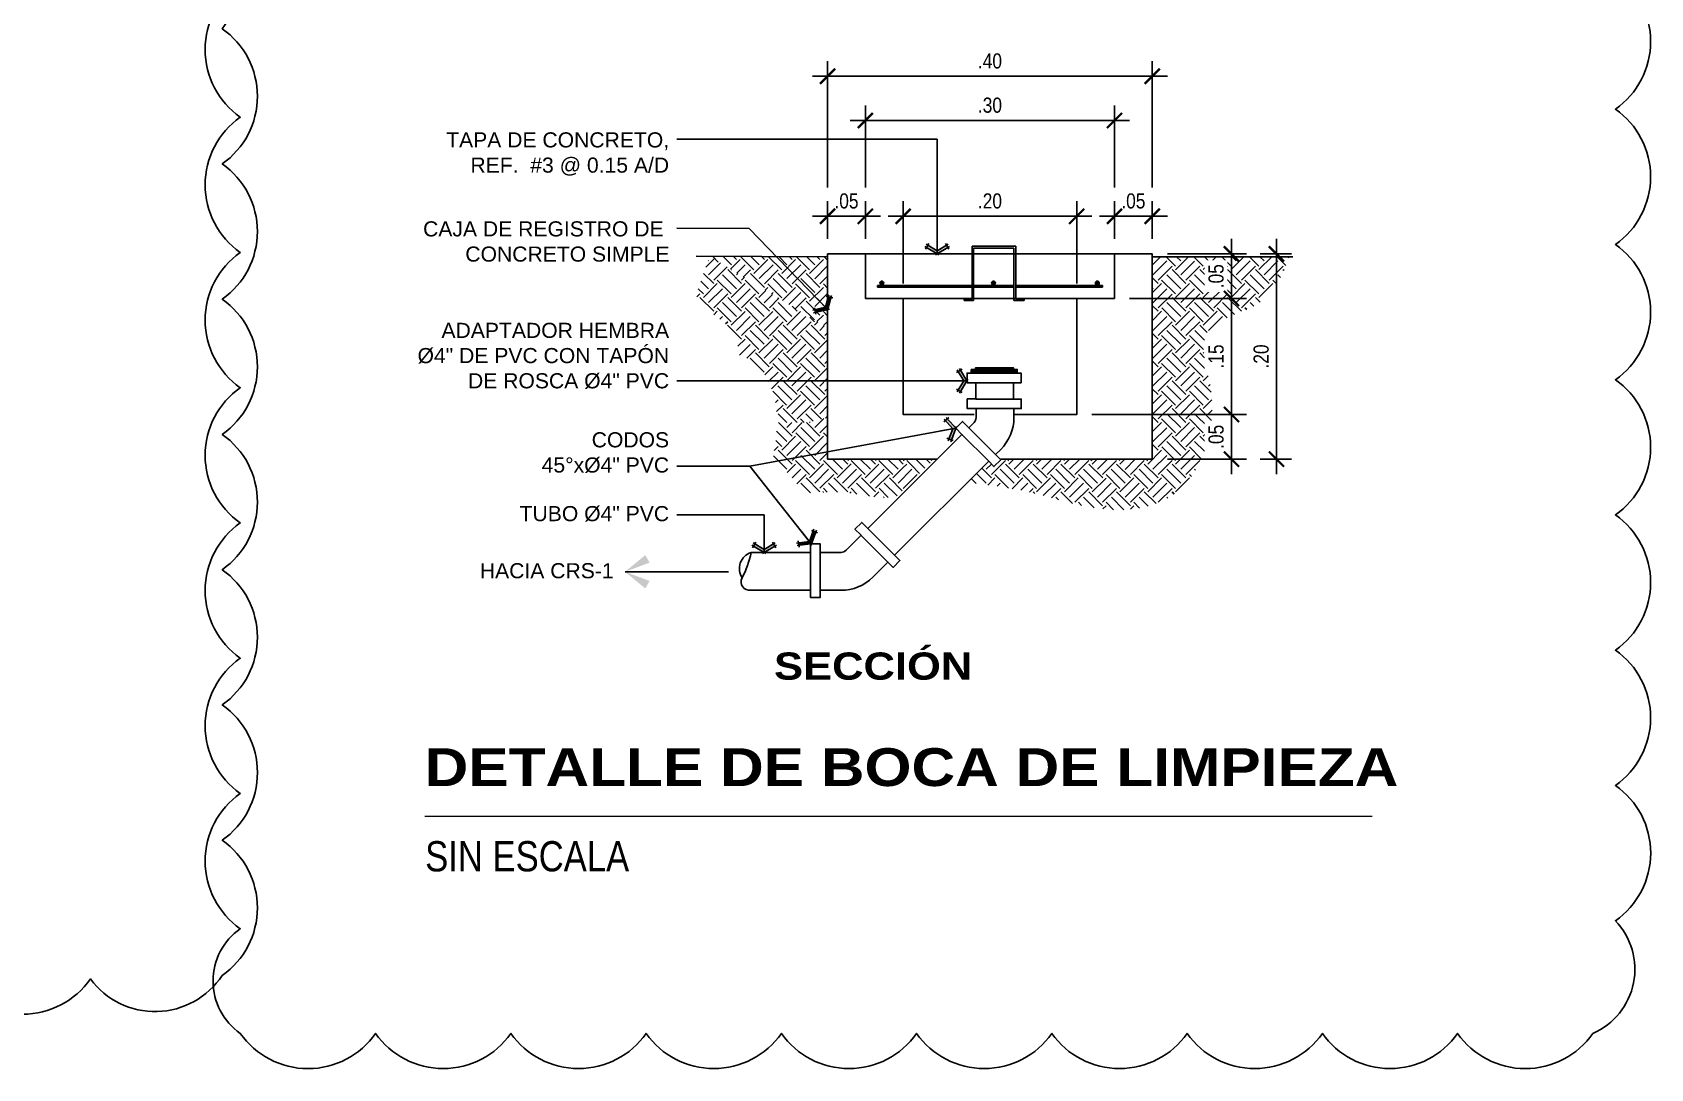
# Model space of a CAD drawing. Header units: metres. Extents: x 2 to 147, y 24 to 94.
# Drawn here: x 5.615 to 7.756, y 92.137 to 93.507 of the extents above; entities that cross this region are included whole.
import ezdxf

# ---------------------------------------------------------------- set-up
doc = ezdxf.new("R2010")
doc.units = ezdxf.units.M
doc.header["$MEASUREMENT"] = 0
doc.header["$PDMODE"] = 35
doc.layers.get('Defpoints').update_dxf_attribs({"color": 171})
for name, color, linetype in [('A RES', 5, 'Continuous'), ('Cotas', 1, 'Continuous'), ('DET HIDRO', 6, 'Continuous'), ('TEXTOS', 2, 'Continuous'), ('TEXTOS HIDRO', 2, 'Continuous')]:
    doc.layers.add(name, color=color, linetype=linetype)
doc.styles.add('Architect Hand_2', font='ARIALN.TTF', dxfattribs={"height": 0.003953})
doc.styles.add('Arial Black_4', font='', dxfattribs={"height": 0.005})
doc.styles.add('COTAS', font='ARIALN.TTF')
doc.styles.add('GRANDE', font='')
doc.styles.add('TEXTO HIDROSANITARIO', font='arial.ttf')
doc.styles.get('Arial Black_4').set_extended_font_data('Arial Black', bold=True)
doc.styles.get('GRANDE').set_extended_font_data('Arial Black')
doc.dimstyles.new('ESC-10', dxfattribs={"dimtxt": 0.02, "dimasz": 0.02, "dimexe": 0.02, "dimexo": 0.02, "dimgap": 0.01, "dimtad": 1, "dimzin": 4, "dimdsep": 46, "dimtxsty": 'COTAS', "dimblk": 'ARCHTICK', "dimcen": 0.02, "dimdle": 0.02, "dimclrd": 1, "dimclre": 1, "dimclrt": 2, "dimazin": 0, "dimtfac": 0.75, "dimtmove": 1, "dimatfit": 3, "dimldrblk": 'FLE', "dimfxl": 0.1, "dimtvp": 1.5, "dimtfill": 1, "dimtolj": 1, "dimtzin": 0, "dimarcsym": 0})
pattern_1 = [(45, (1.225957, 91.30608), (3e-18, 0.03673828), [0.02597789, -0.02597789]), (45, (1.21907, 91.312969), (3e-18, 0.03673828), [0.02597789, -0.02597789]), (45, (1.21218, 91.319857), (3e-18, 0.03673828), [0.02597789, -0.02597789]), (135, (1.21218, 91.32445), (-0.03673828, 6e-18), [0.02597789, -0.02597789]), (135, (1.21907, 91.331338), (-0.03673828, 6e-18), [0.02597789, -0.02597789]), (135, (1.225957, 91.338226), (-0.03673828, 6e-18), [0.02597789, -0.02597789])]
pattern_2 = [(45, (6.032149, 92.867548), (3e-18, 0.0367383), [0.0259779, -0.0259779]), (45, (6.02526, 92.874437), (3e-18, 0.0367383), [0.0259779, -0.0259779]), (45, (6.018372, 92.881325), (3e-18, 0.0367383), [0.0259779, -0.0259779]), (135, (6.018372, 92.885917), (-0.0367383, 6e-18), [0.0259779, -0.0259779]), (135, (6.02526, 92.892806), (-0.0367383, 6e-18), [0.0259779, -0.0259779]), (135, (6.032149, 92.899694), (-0.0367383, 6e-18), [0.0259779, -0.0259779])]

# ---------------------------------------------------------------- blocks, each defined once
blk = doc.blocks.new('FLECHA')
at = {"color": 2, "linetype": 'Continuous'}
blk.add_line((-0.9, 0), (0, 0), dxfattribs=at)
for points in [[(-0.176, 0.145), (0, 0), (-0.214, 0.08)], [(-0.214, -0.08), (0, 0), (-0.176, -0.145)]]:
    blk.add_solid(points, dxfattribs=at)
blk = doc.blocks.new('_ARCHTICK')
at = {"color": 0, "linetype": 'ByBlock', "const_width": 0.15}
blk.add_lwpolyline([(-0.5, -0.5), (0.5, 0.5)], dxfattribs=at)
blk = doc.blocks.new('FLE')
at = {"linetype": 'Continuous'}
h = blk.add_hatch(color=2, dxfattribs=at)
h.paths.add_polyline_path([(-0.57, -0.62), (-0.42, -0.71), (0, 0), (-0.2, 0)])
h.paths.add_polyline_path([(-0.42, 0.71), (-0.57, 0.62), (-0.2, 0), (0, 0)])
at = {"color": 1, "linetype": 'Continuous'}
for p, q in [((0, 0), (-1, 0)), ((-0.31, 0.77), (-0.69, 0.55)), ((-0.2, 0), (-0.64, 0.73)), ((-0.2, 0), (-0.64, -0.73)), ((0.07, -0.11), (-0.49, 0.82)), ((0.07, 0.11), (-0.49, -0.82)), ((-0.69, -0.55), (-0.31, -0.77))]:
    blk.add_line(p, q, dxfattribs=at)
blk = doc.blocks.new('*D110')
at = {"layer": 'Cotas', "color": 1, "lineweight": -2, "transparency": 16777216}
for p, q in [((7.0463, 93.2344), (7.0463, 93.2841)), ((7.0963, 93.2344), (7.0963, 93.2841)), ((7.1163, 93.2641), (7.0263, 93.2641))]:
    blk.add_line(p, q, dxfattribs=at)
at = {"layer": 'Defpoints', "color": 0, "transparency": 16777216}
for p in [(7.0463, 93.2144), (7.0963, 93.2144)]:
    blk.add_point(p, dxfattribs=at)
at = {"layer": 'Cotas', "color": 2, "transparency": 16777216, "insert": (7.0713, 93.2843), "char_height": 0.02, "attachment_point": 5, "style": 'COTAS', "bg_fill": 3, "box_fill_scale": 1.25, "bg_fill_color": 256, "bg_fill_true_color": 13158600, "bg_fill_transparency": 0}
blk.add_mtext('\\A1;.05', dxfattribs=at)
at = {"layer": 'Defpoints', "color": 0, "transparency": 16777216}
blk.add_point((7.0463, 93.2641), dxfattribs=at)
at = {"layer": 'Cotas', "color": 1, "lineweight": -2, "transparency": 16777216, "xscale": 0.02, "yscale": 0.02, "zscale": 0.02, "rotation": 180}
blk.add_blockref('_ARCHTICK', (7.0463, 93.2641), dxfattribs=at)
at = {"layer": 'Cotas', "color": 1, "lineweight": -2, "transparency": 16777216, "xscale": 0.02, "yscale": 0.02, "zscale": 0.02}
blk.add_blockref('_ARCHTICK', (7.0963, 93.2641), dxfattribs=at)
blk = doc.blocks.new('*D57')
at = {"layer": 'Cotas', "color": 1, "lineweight": -2, "transparency": 16777216}
for p, q in [((6.6668, 93.2344), (6.6668, 93.2841)), ((6.7168, 93.2344), (6.7168, 93.2841)), ((6.6468, 93.2641), (6.7368, 93.2641))]:
    blk.add_line(p, q, dxfattribs=at)
at = {"layer": 'Defpoints', "color": 0, "transparency": 16777216}
for p in [(6.6668, 93.2144), (6.7168, 93.2144)]:
    blk.add_point(p, dxfattribs=at)
at = {"layer": 'Cotas', "color": 2, "transparency": 16777216, "insert": (6.6918, 93.2843), "char_height": 0.02, "attachment_point": 5, "style": 'COTAS', "bg_fill": 3, "box_fill_scale": 1.25, "bg_fill_color": 256, "bg_fill_true_color": 13158600, "bg_fill_transparency": 0}
blk.add_mtext('\\A1;.05', dxfattribs=at)
at = {"layer": 'Defpoints', "color": 0, "transparency": 16777216}
blk.add_point((6.7168, 93.2641), dxfattribs=at)
at = {"layer": 'Cotas', "color": 1, "lineweight": -2, "transparency": 16777216, "xscale": 0.02, "yscale": 0.02, "zscale": 0.02, "rotation": 180}
blk.add_blockref('_ARCHTICK', (6.6668, 93.2641), dxfattribs=at)
at = {"layer": 'Cotas', "color": 1, "lineweight": -2, "transparency": 16777216, "xscale": 0.02, "yscale": 0.02, "zscale": 0.02}
blk.add_blockref('_ARCHTICK', (6.7168, 93.2641), dxfattribs=at)
blk = doc.blocks.new('*D58')
at = {"layer": 'Cotas', "color": 1, "lineweight": -2, "transparency": 16777216}
for p, q in [((6.7168, 93.3021), (6.7168, 93.4108)), ((7.0463, 93.3021), (7.0463, 93.4108)), ((7.0663, 93.3908), (6.6968, 93.3908))]:
    blk.add_line(p, q, dxfattribs=at)
at = {"layer": 'Defpoints', "color": 0, "transparency": 16777216}
for p in [(6.7168, 93.3908), (6.7168, 93.2821), (7.0463, 93.2821)]:
    blk.add_point(p, dxfattribs=at)
at = {"layer": 'Cotas', "color": 1, "lineweight": -2, "transparency": 16777216, "xscale": 0.02, "yscale": 0.02, "zscale": 0.02, "rotation": 180}
blk.add_blockref('_ARCHTICK', (6.7168, 93.3908), dxfattribs=at)
at = {"layer": 'Cotas', "color": 1, "lineweight": -2, "transparency": 16777216, "xscale": 0.02, "yscale": 0.02, "zscale": 0.02}
blk.add_blockref('_ARCHTICK', (7.0463, 93.3908), dxfattribs=at)
at = {"layer": 'Cotas', "color": 2, "transparency": 16777216, "insert": (6.8816, 93.411), "char_height": 0.02, "attachment_point": 5, "style": 'COTAS', "bg_fill": 3, "box_fill_scale": 1.25, "bg_fill_color": 256, "bg_fill_true_color": 13158600, "bg_fill_transparency": 0}
blk.add_mtext('\\A1;.30', dxfattribs=at)
blk = doc.blocks.new('*D59')
at = {"layer": 'Cotas', "color": 1, "lineweight": -2, "transparency": 16777216}
for p, q in [((6.6668, 93.3021), (6.6668, 93.4693)), ((7.0963, 93.3021), (7.0963, 93.4693)), ((7.1163, 93.4493), (6.6468, 93.4493))]:
    blk.add_line(p, q, dxfattribs=at)
at = {"layer": 'Defpoints', "color": 0, "transparency": 16777216}
for p in [(6.6668, 93.4493), (6.6668, 93.2821), (7.0963, 93.2821)]:
    blk.add_point(p, dxfattribs=at)
at = {"layer": 'Cotas', "color": 1, "lineweight": -2, "transparency": 16777216, "xscale": 0.02, "yscale": 0.02, "zscale": 0.02, "rotation": 180}
blk.add_blockref('_ARCHTICK', (6.6668, 93.4493), dxfattribs=at)
at = {"layer": 'Cotas', "color": 1, "lineweight": -2, "transparency": 16777216, "xscale": 0.02, "yscale": 0.02, "zscale": 0.02}
blk.add_blockref('_ARCHTICK', (7.0963, 93.4493), dxfattribs=at)
at = {"layer": 'Cotas', "color": 2, "transparency": 16777216, "insert": (6.8816, 93.4695), "char_height": 0.02, "attachment_point": 5, "style": 'COTAS', "bg_fill": 3, "box_fill_scale": 1.25, "bg_fill_color": 256, "bg_fill_true_color": 13158600, "bg_fill_transparency": 0}
blk.add_mtext('\\A1;.40', dxfattribs=at)
blk = doc.blocks.new('*D111')
at = {"layer": 'Cotas', "color": 1, "lineweight": -2, "transparency": 16777216}
for p, q in [((6.7668, 93.1754), (6.7668, 93.2841)), ((6.9963, 93.1754), (6.9963, 93.2841)), ((7.0163, 93.2641), (6.7468, 93.2641))]:
    blk.add_line(p, q, dxfattribs=at)
at = {"layer": 'Defpoints', "color": 0, "transparency": 16777216}
for p in [(6.7668, 93.2641), (6.7668, 93.1554), (6.9963, 93.1554)]:
    blk.add_point(p, dxfattribs=at)
at = {"layer": 'Cotas', "color": 1, "lineweight": -2, "transparency": 16777216, "xscale": 0.02, "yscale": 0.02, "zscale": 0.02, "rotation": 180}
blk.add_blockref('_ARCHTICK', (6.7668, 93.2641), dxfattribs=at)
at = {"layer": 'Cotas', "color": 1, "lineweight": -2, "transparency": 16777216, "xscale": 0.02, "yscale": 0.02, "zscale": 0.02}
blk.add_blockref('_ARCHTICK', (6.9963, 93.2641), dxfattribs=at)
at = {"layer": 'Cotas', "color": 2, "transparency": 16777216, "insert": (6.8816, 93.2843), "char_height": 0.02, "attachment_point": 5, "style": 'COTAS', "bg_fill": 3, "box_fill_scale": 1.25, "bg_fill_color": 256, "bg_fill_true_color": 13158600, "bg_fill_transparency": 0}
blk.add_mtext('\\A1;.20', dxfattribs=at)
blk = doc.blocks.new('*D112')
at = {"layer": 'Cotas', "color": 1, "lineweight": -2, "transparency": 16777216}
for p, q in [((7.2011, 93.2344), (7.2011, 93.1354)), ((7.1163, 93.2144), (7.2211, 93.2144)), ((7.0663, 93.1554), (7.2211, 93.1554))]:
    blk.add_line(p, q, dxfattribs=at)
at = {"layer": 'Defpoints', "color": 0, "transparency": 16777216}
for p in [(7.0963, 93.2144), (7.0463, 93.1554)]:
    blk.add_point(p, dxfattribs=at)
at = {"layer": 'Cotas', "color": 2, "transparency": 16777216, "insert": (7.1808, 93.1849), "char_height": 0.02, "attachment_point": 5, "rotation": 90, "style": 'COTAS', "bg_fill": 3, "box_fill_scale": 1.25, "bg_fill_color": 256, "bg_fill_true_color": 13158600, "bg_fill_transparency": 0}
blk.add_mtext('\\A1;.05', dxfattribs=at)
at = {"layer": 'Defpoints', "color": 0, "transparency": 16777216}
blk.add_point((7.2011, 93.1554), dxfattribs=at)
at = {"layer": 'Cotas', "color": 1, "lineweight": -2, "transparency": 16777216, "xscale": 0.02, "yscale": 0.02, "zscale": 0.02}
for p, rotation in [((7.2011, 93.2144), 90), ((7.2011, 93.1554), 270)]:
    blk.add_blockref('_ARCHTICK', p, dxfattribs=dict(at, rotation=rotation))
blk = doc.blocks.new('*D113')
at = {"layer": 'Cotas', "color": 1, "lineweight": -2, "transparency": 16777216}
for p, q in [((7.2011, 93.1754), (7.2011, 92.9819)), ((7.0663, 93.1554), (7.2211, 93.1554)), ((7.0163, 93.0019), (7.2211, 93.0019))]:
    blk.add_line(p, q, dxfattribs=at)
at = {"layer": 'Defpoints', "color": 0, "transparency": 16777216}
for p in [(7.0463, 93.1554), (6.9963, 93.0019), (7.2011, 93.0019)]:
    blk.add_point(p, dxfattribs=at)
at = {"layer": 'Cotas', "color": 1, "lineweight": -2, "transparency": 16777216, "xscale": 0.02, "yscale": 0.02, "zscale": 0.02}
for p, rotation in [((7.2011, 93.1554), 90), ((7.2011, 93.0019), 270)]:
    blk.add_blockref('_ARCHTICK', p, dxfattribs=dict(at, rotation=rotation))
at = {"layer": 'Cotas', "color": 2, "transparency": 16777216, "insert": (7.1808, 93.0787), "char_height": 0.02, "attachment_point": 5, "rotation": 90, "style": 'COTAS', "bg_fill": 3, "box_fill_scale": 1.25, "bg_fill_color": 256, "bg_fill_true_color": 13158600, "bg_fill_transparency": 0}
blk.add_mtext('\\A1;.15', dxfattribs=at)
blk = doc.blocks.new('*D114')
at = {"layer": 'Cotas', "color": 1, "lineweight": -2, "transparency": 16777216}
for p, q in [((7.2011, 93.0219), (7.2011, 92.9229)), ((7.0163, 93.0019), (7.2211, 93.0019)), ((7.1163, 92.9429), (7.2211, 92.9429))]:
    blk.add_line(p, q, dxfattribs=at)
at = {"layer": 'Defpoints', "color": 0, "transparency": 16777216}
for p in [(6.9963, 93.0019), (7.0963, 92.9429)]:
    blk.add_point(p, dxfattribs=at)
at = {"layer": 'Cotas', "color": 2, "transparency": 16777216, "insert": (7.1808, 92.9724), "char_height": 0.02, "attachment_point": 5, "rotation": 90, "style": 'COTAS', "bg_fill": 3, "box_fill_scale": 1.25, "bg_fill_color": 256, "bg_fill_true_color": 13158600, "bg_fill_transparency": 0}
blk.add_mtext('\\A1;.05', dxfattribs=at)
at = {"layer": 'Defpoints', "color": 0, "transparency": 16777216}
blk.add_point((7.2011, 92.9429), dxfattribs=at)
at = {"layer": 'Cotas', "color": 1, "lineweight": -2, "transparency": 16777216, "xscale": 0.02, "yscale": 0.02, "zscale": 0.02}
for p, rotation in [((7.2011, 93.0019), 90), ((7.2011, 92.9429), 270)]:
    blk.add_blockref('_ARCHTICK', p, dxfattribs=dict(at, rotation=rotation))
blk = doc.blocks.new('*D60')
at = {"layer": 'Cotas', "color": 1, "lineweight": -2, "transparency": 16777216}
for p, q in [((7.2606, 93.2344), (7.2606, 92.9229)), ((7.2391, 93.2144), (7.2806, 93.2144)), ((7.2391, 92.9429), (7.2806, 92.9429))]:
    blk.add_line(p, q, dxfattribs=at)
at = {"layer": 'Defpoints', "color": 0, "transparency": 16777216}
for p in [(7.2191, 93.2144), (7.2191, 92.9429), (7.2606, 92.9429)]:
    blk.add_point(p, dxfattribs=at)
at = {"layer": 'Cotas', "color": 1, "lineweight": -2, "transparency": 16777216, "xscale": 0.02, "yscale": 0.02, "zscale": 0.02}
for p, rotation in [((7.2606, 93.2144), 90), ((7.2606, 92.9429), 270)]:
    blk.add_blockref('_ARCHTICK', p, dxfattribs=dict(at, rotation=rotation))
at = {"layer": 'Cotas', "color": 2, "transparency": 16777216, "insert": (7.2404, 93.0787), "char_height": 0.02, "attachment_point": 5, "rotation": 90, "style": 'COTAS', "bg_fill": 3, "box_fill_scale": 1.25, "bg_fill_color": 256, "bg_fill_true_color": 13158600, "bg_fill_transparency": 0}
blk.add_mtext('\\A1;.20', dxfattribs=at)

msp = doc.modelspace()

# ---------------------------------------------------------------- hatches: boundary and pattern name
at = {"layer": 'DET HIDRO'}
h = msp.add_hatch(dxfattribs=at)
h.set_pattern_fill('EARTH', color=8, scale=0.103912, angle=45, style=0)
h.set_pattern_definition(pattern_1)
h.paths.add_polyline_path([(6.4937, 93.1578), (6.493, 93.1605), (6.5108, 93.2113), (6.6668, 93.1166), (6.6668, 92.9977), (6.6391, 92.9912), (6.6, 92.9912), (6.6, 92.9924), (6.6, 92.9937), (6.6, 92.9949), (6.5999, 92.9962), (6.5999, 92.9974), (6.5999, 92.9987), (6.5998, 92.9999), (6.5997, 93.0011), (6.5997, 93.0024), (6.5996, 93.0036), (6.5995, 93.0048), (6.5994, 93.0061), (6.5993, 93.0073), (6.5991, 93.0085), (6.599, 93.0097), (6.5988, 93.0109), (6.5987, 93.0121), (6.5985, 93.0133), (6.5983, 93.0145), (6.5981, 93.0157), (6.5979, 93.0169), (6.5977, 93.018), (6.5975, 93.0192), (6.5972, 93.0204), (6.597, 93.0215), (6.5967, 93.0227), (6.5964, 93.0238), (6.5962, 93.025), (6.5959, 93.0261), (6.5956, 93.0273), (6.5952, 93.0284), (6.5949, 93.0295), (6.5946, 93.0306), (6.5942, 93.0317), (6.5939, 93.0328), (6.5935, 93.0339), (6.5931, 93.035), (6.5927, 93.036), (6.5923, 93.0371), (6.5919, 93.0382), (6.5915, 93.0392), (6.5911, 93.0403), (6.5906, 93.0413), (6.5902, 93.0423), (6.5897, 93.0433), (6.5893, 93.0443), (6.5888, 93.0453), (6.5883, 93.0463), (6.5878, 93.0473), (6.5873, 93.0483), (6.5867, 93.0492), (6.5862, 93.0502), (6.5857, 93.0511), (6.5851, 93.052), (6.5845, 93.053), (6.584, 93.0539), (6.5834, 93.0548), (6.5828, 93.0557), (6.5822, 93.0565), (6.5815, 93.0574), (6.5809, 93.0583), (6.5803, 93.0591), (6.5796, 93.0599), (6.579, 93.0608), (6.5783, 93.0616), (6.5776, 93.0624), (6.5769, 93.0631), (6.5762, 93.0639), (6.5755, 93.0647), (6.5748, 93.0654), (6.5741, 93.0662), (6.5733, 93.0669), (6.5726, 93.0676), (6.5718, 93.0683), (6.5711, 93.069), (6.5703, 93.0696), (6.5695, 93.0703), (6.5687, 93.0709), (6.5679, 93.0715), (6.5671, 93.0722), (6.5662, 93.0728), (6.5654, 93.0733), (6.5646, 93.0739), (6.5637, 93.0745), (6.5628, 93.075), (6.562, 93.0755), (6.5611, 93.076), (6.5602, 93.0765), (6.5593, 93.077), (6.5583, 93.0775), (6.5574, 93.0779), (6.5565, 93.0783), (6.5555, 93.0787), (6.5546, 93.0791), (6.5536, 93.0795), (6.5526, 93.0799), (6.5516, 93.0802), (6.5506, 93.0806), (6.5496, 93.0809), (6.5486, 93.0812), (6.5488, 93.0811), (6.5487, 93.0847), (6.5485, 93.0891), (6.5481, 93.0934), (6.5475, 93.0975), (6.5465, 93.1014), (6.5452, 93.1052), (6.5434, 93.1088), (6.5413, 93.1121), (6.5387, 93.1153), (6.5358, 93.1183), (6.5326, 93.1212), (6.5292, 93.1241), (6.5256, 93.1268), (6.5219, 93.1296), (6.5181, 93.1323), (6.5143, 93.1351), (6.5105, 93.138), (6.5069, 93.1409), (6.5034, 93.144), (6.5003, 93.1472), (6.4976, 93.1506), (6.4954, 93.1541)])
h = msp.add_hatch(dxfattribs=at)
h.set_pattern_fill('EARTH', color=8, scale=0.103912, angle=45, style=0)
h.set_pattern_definition([(45, (6.032149, 92.917548), (3e-18, 0.0367383), [0.0259779, -0.0259779]), (45, (6.02526, 92.924437), (3e-18, 0.0367383), [0.0259779, -0.0259779]), (45, (6.018372, 92.931325), (3e-18, 0.0367383), [0.0259779, -0.0259779]), (135, (6.018372, 92.935917), (-0.0367383, 6e-18), [0.0259779, -0.0259779]), (135, (6.02526, 92.942806), (-0.0367383, 6e-18), [0.0259779, -0.0259779]), (135, (6.032149, 92.949694), (-0.0367383, 6e-18), [0.0259779, -0.0259779])])
h.paths.add_polyline_path([(6.5108, 93.2105), (6.6668, 93.2105), (6.6668, 93.1165)], flags=17)
h = msp.add_hatch(dxfattribs=at)
h.set_pattern_fill('EARTH', color=8, scale=0.103912, angle=45, style=0)
h.set_pattern_definition(pattern_1)
edge = h.paths.add_edge_path()
edge.add_spline(control_points=[(7.2772, 93.2105), (7.2581, 93.1531), (7.2199, 93.1413), (7.1524, 93.1112), (7.1811, 93.0303), (7.1734, 92.9573), (7.1303, 92.8901), (7.0485, 92.8675), (6.9713, 92.8896), (6.9156, 92.9046), (6.8518, 92.912)], knot_values=[0, 0, 0, 0, 0.379735, 0.600545, 0.922547, 1.386526, 1.681823, 2.004026, 2.526783, 2.826737, 2.826737, 2.826737, 2.826737], degree=3, periodic=0)
edge.add_line((6.8518, 92.912), (6.8799, 92.9401))
edge.add_line((6.8799, 92.9401), (6.8868, 92.9331))
edge.add_line((6.8868, 92.9331), (6.8958, 92.9421))
edge.add_line((6.8958, 92.9421), (7.0963, 92.9429))
edge.add_line((7.0963, 92.9429), (7.0963, 93.2105))
edge.add_line((7.0963, 93.2105), (7.2822, 93.2105))
at = {"layer": 'DET HIDRO', "linetype": 'Continuous'}
for points in [[(6.736, 93.1758, -1), (6.7411, 93.1758, -1)], [(6.8838, 93.1758, -1), (6.8889, 93.1758, -1)], [(7.021, 93.1758, -1), (7.0262, 93.1758, -1)]]:
    msp.add_hatch(color=2, dxfattribs=at).paths.add_polyline_path(points)
at = {"layer": 'DET HIDRO'}
h = msp.add_hatch(dxfattribs=at)
h.set_pattern_fill('EARTH', color=8, scale=0.103912, angle=45, style=0)
h.set_pattern_definition(pattern_2)
h.paths.add_polyline_path([(6.596, 92.9447), (6.5952, 92.9456), (6.5953, 92.9462), (6.5954, 92.9469), (6.5955, 92.9476), (6.5956, 92.9484), (6.5957, 92.9491), (6.5958, 92.9499), (6.5959, 92.9506), (6.596, 92.9514), (6.5961, 92.9522), (6.5962, 92.9529), (6.5963, 92.9537), (6.5964, 92.9544), (6.5965, 92.9552), (6.5966, 92.956), (6.5967, 92.9568), (6.5968, 92.9575), (6.5969, 92.9583), (6.597, 92.9591), (6.5971, 92.9599), (6.5972, 92.9607), (6.5973, 92.9614), (6.5974, 92.9622), (6.5975, 92.963), (6.5977, 92.9638), (6.5978, 92.9646), (6.5979, 92.9654), (6.598, 92.9662), (6.5981, 92.967), (6.5982, 92.9678), (6.5983, 92.9686), (6.5983, 92.9694), (6.5984, 92.9702), (6.5985, 92.971), (6.5986, 92.9718), (6.5987, 92.9726), (6.5988, 92.9734), (6.5989, 92.9742), (6.599, 92.975), (6.599, 92.9758), (6.5991, 92.9766), (6.5992, 92.9774), (6.5993, 92.9782), (6.5993, 92.9791), (6.5994, 92.9799), (6.5995, 92.9807), (6.5995, 92.9815), (6.5996, 92.9823), (6.5996, 92.9831), (6.5997, 92.9839), (6.5997, 92.9847), (6.5998, 92.9855), (6.5998, 92.9863), (6.5998, 92.9872), (6.5999, 92.988), (6.5999, 92.9888), (6.5999, 92.9896), (6.5999, 92.9904), (6.6, 92.9912), (6.6391, 92.9912), (6.6668, 92.9977), (6.6668, 92.9429), (6.7967, 92.9429), (6.6832, 92.8993), (6.6825, 92.8993), (6.6818, 92.8994), (6.681, 92.8994), (6.6803, 92.8994), (6.6795, 92.8994), (6.6788, 92.8995), (6.6781, 92.8995), (6.6773, 92.8995), (6.6766, 92.8995), (6.6758, 92.8995), (6.675, 92.8995), (6.6743, 92.8995), (6.6735, 92.8995), (6.6728, 92.8995), (6.672, 92.8995), (6.6712, 92.8994), (6.6705, 92.8994), (6.6697, 92.8994), (6.6689, 92.8994), (6.6682, 92.8994), (6.6674, 92.8994), (6.6666, 92.8993), (6.6659, 92.8993), (6.6651, 92.8993), (6.6643, 92.8992), (6.6635, 92.8992), (6.6628, 92.8992), (6.662, 92.8991), (6.6612, 92.8991), (6.6604, 92.8991), (6.6596, 92.899), (6.6589, 92.899), (6.6581, 92.899), (6.6573, 92.8989), (6.6565, 92.8989), (6.6558, 92.8988), (6.655, 92.8988), (6.6542, 92.8988), (6.6534, 92.8987), (6.6527, 92.8987), (6.6519, 92.8986), (6.6511, 92.8986), (6.6503, 92.8986), (6.6496, 92.8985), (6.6488, 92.8985), (6.648, 92.8984), (6.6473, 92.8984), (6.6465, 92.8984), (6.6457, 92.8983), (6.645, 92.8983), (6.6442, 92.8983), (6.6435, 92.8982), (6.6427, 92.8982), (6.6419, 92.8982), (6.6412, 92.8981), (6.6404, 92.8981), (6.6397, 92.8981), (6.639, 92.8981), (6.6382, 92.898), (6.6375, 92.898), (6.6367, 92.898), (6.636, 92.898), (6.6353, 92.898), (6.6346, 92.8979), (6.6331, 92.9003), (6.6313, 92.9031), (6.6294, 92.9058), (6.6274, 92.9086), (6.6253, 92.9113), (6.6232, 92.9139), (6.6211, 92.9166), (6.6188, 92.9192), (6.6166, 92.9218), (6.6143, 92.9243), (6.612, 92.9269), (6.6097, 92.9294), (6.6074, 92.932), (6.6051, 92.9345), (6.6028, 92.937), (6.6005, 92.9396), (6.5982, 92.9421)])
h = msp.add_hatch(dxfattribs=at)
h.set_pattern_fill('EARTH', color=8, scale=0.103912, angle=45, style=0)
h.set_pattern_definition(pattern_2)
edge = h.paths.add_edge_path()
edge.add_line((6.7967, 92.9429), (6.8075, 92.9429))
edge.add_line((6.8075, 92.9429), (6.757, 92.8925))
edge.add_spline(control_points=[(6.757, 92.8925), (6.7484, 92.8919), (6.7242, 92.8918), (6.7011, 92.8985), (6.6832, 92.8993)], knot_values=[3.491005, 3.491005, 3.491005, 3.491005, 3.61802, 3.852987, 3.852987, 3.852987, 3.852987], degree=3, periodic=0)
edge.add_line((6.6832, 92.8993), (6.7967, 92.9429))

# ---------------------------------------------------------------- linework, layer by layer
at = {"layer": 'Defpoints'}
msp.add_lwpolyline([(5.5128, 92.2553, 0.520567), (5.6917, 92.2553, 0.520567), (5.866, 92.2599, 0.520567), (5.866, 92.4388, 0.520567), (5.866, 92.6178, 0.520567), (5.866, 92.7967, 0.520567), (5.866, 92.9756, 0.520567), (5.866, 93.1545, 0.520567), (5.866, 93.3334, 0.520567), (5.866, 93.5123, 0.520567), (5.8236, 93.6488, 0.520567), (5.6447, 93.6488, 0.520567), (5.4658, 93.6488, 0.520567)], format="xyb", dxfattribs=at)
at = {"layer": 'DET HIDRO', "color": 1}
for p, q in [((6.6668, 93.2105), (6.4928, 93.2114)), ((7.0963, 93.2105), (7.2822, 93.2105))]:
    msp.add_line(p, q, dxfattribs=at)
at = {"layer": 'DET HIDRO', "color": 2, "linetype": 'Continuous'}
for p, q in [((6.8579, 93.2246), (6.8579, 93.155)), ((6.9159, 93.2246), (6.8579, 93.2246)), ((6.86, 93.222), (6.9133, 93.222)), ((6.86, 93.219), (6.86, 93.222)), ((6.86, 93.1528), (6.86, 93.219)), ((6.9133, 93.222), (6.9133, 93.1528)), ((6.9159, 93.1548), (6.9159, 93.2246)), ((6.7327, 93.1728), (6.8579, 93.1728)), ((6.7327, 93.1706), (6.7327, 93.1728)), ((6.8579, 93.1706), (6.7327, 93.1706)), ((6.86, 93.1728), (6.9133, 93.1728)), ((6.9133, 93.1706), (6.86, 93.1706)), ((6.9159, 93.1728), (7.0305, 93.1728)), ((7.0305, 93.1706), (6.9159, 93.1706)), ((7.0305, 93.1728), (7.0305, 93.1706)), ((6.8475, 93.155), (6.8475, 93.1528)), ((6.8579, 93.155), (6.8475, 93.155)), ((6.8475, 93.1528), (6.86, 93.1528)), ((6.9133, 93.1528), (6.9267, 93.1528)), ((6.9267, 93.1548), (6.9159, 93.1548)), ((6.9267, 93.1528), (6.9267, 93.1548))]:
    msp.add_line(p, q, dxfattribs=at)
at = {"layer": 'DET HIDRO', "color": 3, "linetype": 'Continuous'}
msp.add_line((6.8569, 93.0567), (6.8569, 93.0615), dxfattribs=at)
at = {"layer": 'DET HIDRO', "color": 1, "linetype": 'Continuous'}
for p, q in [((6.9178, 93.0599), (6.8569, 93.0599)), ((6.9178, 93.0583), (6.8569, 93.0583)), ((6.9129, 93.0615), (6.8624, 93.0615)), ((6.9129, 93.044), (6.8628, 93.044)), ((6.9129, 93.0224), (6.8628, 93.0224)), ((6.9133, 93.0097), (6.8632, 93.0097)), ((6.8799, 92.9401), (6.8445, 92.9755)), ((6.889, 92.949), (6.8536, 92.9844)), ((6.7465, 92.8067), (6.7111, 92.8421)), ((6.7556, 92.8156), (6.7202, 92.8511)), ((6.6443, 92.8195), (6.6443, 92.7695)), ((6.657, 92.8195), (6.657, 92.7695))]:
    msp.add_line(p, q, dxfattribs=at)
at = {"layer": 'DET HIDRO', "color": 4, "linetype": 'Continuous'}
for points in [[(6.8605, 93.0019), (6.7668, 93.0019), (6.7668, 93.1554), (6.7168, 93.1554), (6.7168, 93.2144), (6.6668, 93.2144), (6.6668, 92.9429), (6.8119, 92.9429)], [(6.9133, 93.0019), (6.9963, 93.0019), (6.9963, 93.1554), (7.0463, 93.1554), (7.0463, 93.2144), (7.0963, 93.2144), (7.0963, 92.9429), (6.8958, 92.9429)]]:
    msp.add_lwpolyline(points, dxfattribs=at)
msp.add_lwpolyline([(7.0463, 93.2144), (7.0463, 93.1554), (6.7168, 93.1554), (6.7168, 93.2144)], close=True, dxfattribs=at)
at = {"layer": 'DET HIDRO', "color": 3, "linetype": 'Continuous', "flags": 128}
msp.add_lwpolyline([(6.6443, 92.8195), (6.5657, 92.8195, -0.069993), (6.5537, 92.7857, 0.604126), (6.5652, 92.7694), (6.6443, 92.7695), (6.6443, 92.7597), (6.657, 92.7597), (6.657, 92.7694), (6.6846, 92.7694, 0.198912), (6.7266, 92.7868), (6.7466, 92.8068), (6.7536, 92.7997), (6.7626, 92.8087), (6.7555, 92.8158), (6.8799, 92.9401), (6.8868, 92.9331), (6.8958, 92.9421), (6.889, 92.949), (6.8958, 92.9558, 0.198912), (6.9133, 92.9978), (6.9133, 93.0097), (6.9231, 93.0097), (6.9231, 93.0224), (6.9133, 93.0224), (6.9129, 93.0224), (6.9129, 93.044), (6.9227, 93.044), (6.9227, 93.0567), (6.8513, 93.0567), (6.8513, 93.044), (6.8628, 93.044), (6.8628, 93.0225), (6.8515, 93.0225), (6.8515, 93.0098), (6.8632, 93.0098), (6.8632, 92.9978, -0.198912), (6.8605, 92.9913), (6.8536, 92.9844), (6.8453, 92.9928), (6.8363, 92.9838), (6.8445, 92.9755), (6.7201, 92.8512), (6.7189, 92.8524), (6.712, 92.8593), (6.703, 92.8503), (6.7111, 92.8422), (6.6912, 92.8223, -0.198912), (6.6847, 92.8195), (6.657, 92.8195), (6.657, 92.831), (6.6443, 92.831), (6.6443, 92.8195)], format="xyb", dxfattribs=at)
msp.add_lwpolyline([(6.9178, 93.0567), (6.9178, 93.0615), (6.9129, 93.0615), (6.9129, 93.0635), (6.8624, 93.0635), (6.8624, 93.0615), (6.8569, 93.0615)], dxfattribs=at)
at = {"layer": 'DET HIDRO', "color": 2, "linetype": 'Continuous'}
for centre in [(6.7386, 93.1758), (6.8863, 93.1758), (7.0236, 93.1758)]:
    msp.add_circle(centre, 0.00257, dxfattribs=at)
at = {"layer": 'DET HIDRO', "color": 1}
msp.add_arc((6.5727, 92.798), 0.0226, 108.1744, 212.8462, dxfattribs=at)
at = {"layer": 'TEXTOS', "lineweight": 9}
msp.add_line((6.1342, 92.4708), (7.3872, 92.4708), dxfattribs=at)

# ---------------------------------------------------------------- block references
at = {"layer": 'A RES', "xscale": -0.1519023550812507, "yscale": 0.1519023550812507, "zscale": 0.1519023550812507}
msp.add_blockref('FLECHA', (6.3989, 92.7939), dxfattribs=at)

# ---------------------------------------------------------------- texts
at = {"layer": 'TEXTOS', "color": 2, "insert": (6.7271, 92.6689), "char_height": 0.036, "width": 0.250887, "attachment_point": 5, "style": 'GRANDE'}
msp.add_mtext('{\\C256;SECCIÓN}', dxfattribs=at)
at = {"layer": 'TEXTOS', "lineweight": 9, "insert": (6.1338, 92.5605), "char_height": 0.05, "width": 1.250329, "attachment_point": 1, "line_spacing_factor": 1.176471, "style": 'Arial Black_4', "bg_fill": 3, "box_fill_scale": 1.25, "bg_fill_color": 0, "bg_fill_transparency": 0}
msp.add_mtext('DETALLE DE BOCA DE LIMPIEZA', dxfattribs=at)
at = {"layer": 'TEXTOS', "lineweight": 9, "insert": (6.1345, 92.4376), "char_height": 0.04, "width": 0.334459, "attachment_point": 1, "line_spacing_factor": 1.046694, "style": 'Architect Hand_2'}
msp.add_mtext('SIN ESCALA', dxfattribs=at)

# ---------------------------------------------------------------- leaders
at = {"layer": 'TEXTOS HIDRO', "annotation_type": 0, "has_hookline": 1, "hookline_direction": 1}
for points, text_width in [([(6.8119, 93.2144), (6.8119, 93.3662), (6.4672, 93.3662)], 0.2918), ([(6.6668, 93.1409), (6.5632, 93.248), (6.4676, 93.2485)], 0.3154), ([(6.8511, 93.0466), (6.508, 93.0466), (6.4672, 93.0466)], 0.3294), ([(6.8363, 92.9838), (6.5639, 92.9334), (6.4672, 92.9334)], 0.1672), ([(6.583, 92.8195), (6.583, 92.8691), (6.4672, 92.8691)], 0.196)]:
    msp.add_leader(points, dimstyle='ESC-10', override={"dimgap": 0.01, "dimtad": 0}, dxfattribs=dict(at, text_width=text_width))
at = {"layer": 'TEXTOS HIDRO'}
msp.add_leader([(6.6453, 92.831), (6.5639, 92.9334)], dimstyle='ESC-10', override={"dimgap": 0.01, "dimtad": 0}, dxfattribs=at)

# ---------------------------------------------------------------- next in the draw order: texts
at = {"layer": 'TEXTOS', "insert": (6.2953, 92.8053), "char_height": 0.02, "width": 0.19765, "attachment_point": 2, "style": 'TEXTO HIDROSANITARIO', "bg_fill": 3, "box_fill_scale": 1.1, "bg_fill_color": 256, "bg_fill_true_color": 13158600, "bg_fill_transparency": 9161100}
msp.add_mtext('HACIA CRS-1', dxfattribs=at)
at = {"layer": 'TEXTOS HIDRO', "char_height": 0.02, "style": 'TEXTO HIDROSANITARIO', "bg_fill": 3, "box_fill_scale": 1.1, "bg_fill_color": 256, "bg_fill_true_color": 13158600, "bg_fill_transparency": 9161100}
for s, insert, width, attachment_point in [('{\\fArial|b0|i0|c238|p34;TAPA DE CONCRETO},{\\fArial|b0|i0|c238|p34; REF.  #3 @ 0.15 A/D}', (6.4572, 93.3752), 0.311728, 3), ('CAJA DE REGISTRO DE  CONCRETO SIMPLE ', (6.4577, 93.2575), 0.339389, 3), ('ADAPTADOR HEMBRA {\\fArial|b0|i0|c238|p34;Ø}4" DE PVC CON TAPÓN DE ROSCA {\\fArial|b0|i0|c238|p34;Ø}4" PVC', (6.4572, 93.0358), 0.34531, 9), ('{\\fArial|b0|i0|c238|p34;CODO}S{\\fArial|b0|i0|c238|p34; 45%%DxØ}4" {\\fArial|b0|i0|c238|p34;PVC}', (6.4572, 92.9244), 0.201683, 9), ('TUBO {\\fArial|b0|i0|c238|p34;Ø}4"{\\fArial|b0|i0|c238|p34; PVC}', (6.4572, 92.8601), 0.24904, 9)]:
    msp.add_mtext(s, dxfattribs=dict(at, insert=insert, width=width, attachment_point=attachment_point))

# ---------------------------------------------------------------- next in the draw order: dimensions: what is measured, and where the dimension line sits
at = {"layer": 'Cotas'}
dim = msp.add_linear_dim(base=(6.7168, 93.2641), p1=(6.6668, 93.2144), p2=(6.7168, 93.2144), dimstyle='ESC-10', dxfattribs=at)
dim.commit()
dim.dimension.update_dxf_attribs({"geometry": '*D57', "text_midpoint": (6.6918, 93.2641), "dimtype": 160})
dim = msp.add_linear_dim(base=(7.0463, 93.2641), p1=(7.0963, 93.2144), p2=(7.0463, 93.2144), angle=180, dimstyle='ESC-10', dxfattribs=at)
dim.commit()
dim.dimension.update_dxf_attribs({"geometry": '*D110', "text_midpoint": (7.0713, 93.2641), "dimtype": 160})

# ---------------------------------------------------------------- next in the draw order: dimensions: what is measured, and where the dimension line sits
dim = msp.add_linear_dim(base=(6.7168, 93.3908), p1=(7.0463, 93.2821), p2=(6.7168, 93.2821), angle=180, text='.30', dimstyle='ESC-10', dxfattribs=at)
dim.commit()
dim.dimension.update_dxf_attribs({"geometry": '*D58', "text_midpoint": (6.8816, 93.411)})
dim = msp.add_linear_dim(base=(7.2011, 93.1554), p1=(7.0963, 93.2144), p2=(7.0463, 93.1554), angle=90, text='.05', dimstyle='ESC-10', dxfattribs=at)
dim.commit()
dim.dimension.update_dxf_attribs({"geometry": '*D112', "text_midpoint": (7.2011, 93.1849), "dimtype": 160})

# ---------------------------------------------------------------- next in the draw order: dimensions: what is measured, and where the dimension line sits
dim = msp.add_linear_dim(base=(6.6668, 93.4493), p1=(7.0963, 93.2821), p2=(6.6668, 93.2821), angle=180, text='.40', dimstyle='ESC-10', dxfattribs=at)
dim.commit()
dim.dimension.update_dxf_attribs({"geometry": '*D59', "text_midpoint": (6.8816, 93.4695)})

# ---------------------------------------------------------------- next in the draw order: dimensions: what is measured, and where the dimension line sits
dim = msp.add_linear_dim(base=(6.7668, 93.2641), p1=(6.9963, 93.1554), p2=(6.7668, 93.1554), angle=180, text='.20', dimstyle='ESC-10', dxfattribs=at)
dim.commit()
dim.dimension.update_dxf_attribs({"geometry": '*D111', "text_midpoint": (6.8816, 93.2843)})

# ---------------------------------------------------------------- next in the draw order: dimensions: what is measured, and where the dimension line sits
dim = msp.add_linear_dim(base=(7.2011, 93.0019), p1=(7.0463, 93.1554), p2=(6.9963, 93.0019), angle=90, text='.15', dimstyle='ESC-10', dxfattribs=at)
dim.commit()
dim.dimension.update_dxf_attribs({"geometry": '*D113', "text_midpoint": (7.1808, 93.0787)})

# ---------------------------------------------------------------- next in the draw order: dimensions: what is measured, and where the dimension line sits
dim = msp.add_linear_dim(base=(7.2011, 92.9429), p1=(6.9963, 93.0019), p2=(7.0963, 92.9429), angle=90, text='.05', dimstyle='ESC-10', dxfattribs=at)
dim.commit()
dim.dimension.update_dxf_attribs({"geometry": '*D114', "text_midpoint": (7.2011, 92.9724), "dimtype": 160})

# ---------------------------------------------------------------- next in the draw order: dimensions: what is measured, and where the dimension line sits
dim = msp.add_linear_dim(base=(7.2606, 92.9429), p1=(7.2191, 93.2144), p2=(7.2191, 92.9429), angle=90, text='.20', dimstyle='ESC-10', dxfattribs=at)
dim.commit()
dim.dimension.update_dxf_attribs({"geometry": '*D60', "text_midpoint": (7.2404, 93.0787)})

# ---------------------------------------------------------------- next in the draw order: linework, layer by layer
at = {"layer": 'Defpoints'}
msp.add_lwpolyline([(5.89, 93.5741, 0.520567), (5.89, 93.3952, 0.520567), (5.89, 93.2163, 0.520567), (5.89, 93.0374, 0.520567), (5.89, 92.8585, 0.520567), (5.89, 92.6796, 0.520567), (5.89, 92.5007, 0.520567), (5.89, 92.3218, 0.520567), (5.89, 92.1833, 0.520567), (6.069, 92.1833, 0.520567), (6.2479, 92.1833, 0.520567), (6.4268, 92.1833, 0.520567), (6.6057, 92.1833, 0.520567), (6.7846, 92.1833, 0.520567), (6.9635, 92.1833, 0.520567), (7.1424, 92.1833, 0.520567), (7.3213, 92.1833, 0.520567), (7.5002, 92.1833, 0.520567), (7.6792, 92.1833, 0.520567), (7.709, 92.3323, 0.520567), (7.709, 92.5113, 0.520567), (7.709, 92.6902, 0.520567), (7.709, 92.8691, 0.520567), (7.709, 93.048, 0.520567), (7.709, 93.2269, 0.520567), (7.709, 93.4058, 0.520567), (7.709, 93.5847, 0.520567)], format="xyb", dxfattribs=at)

doc.saveas('drawing.dxf')
